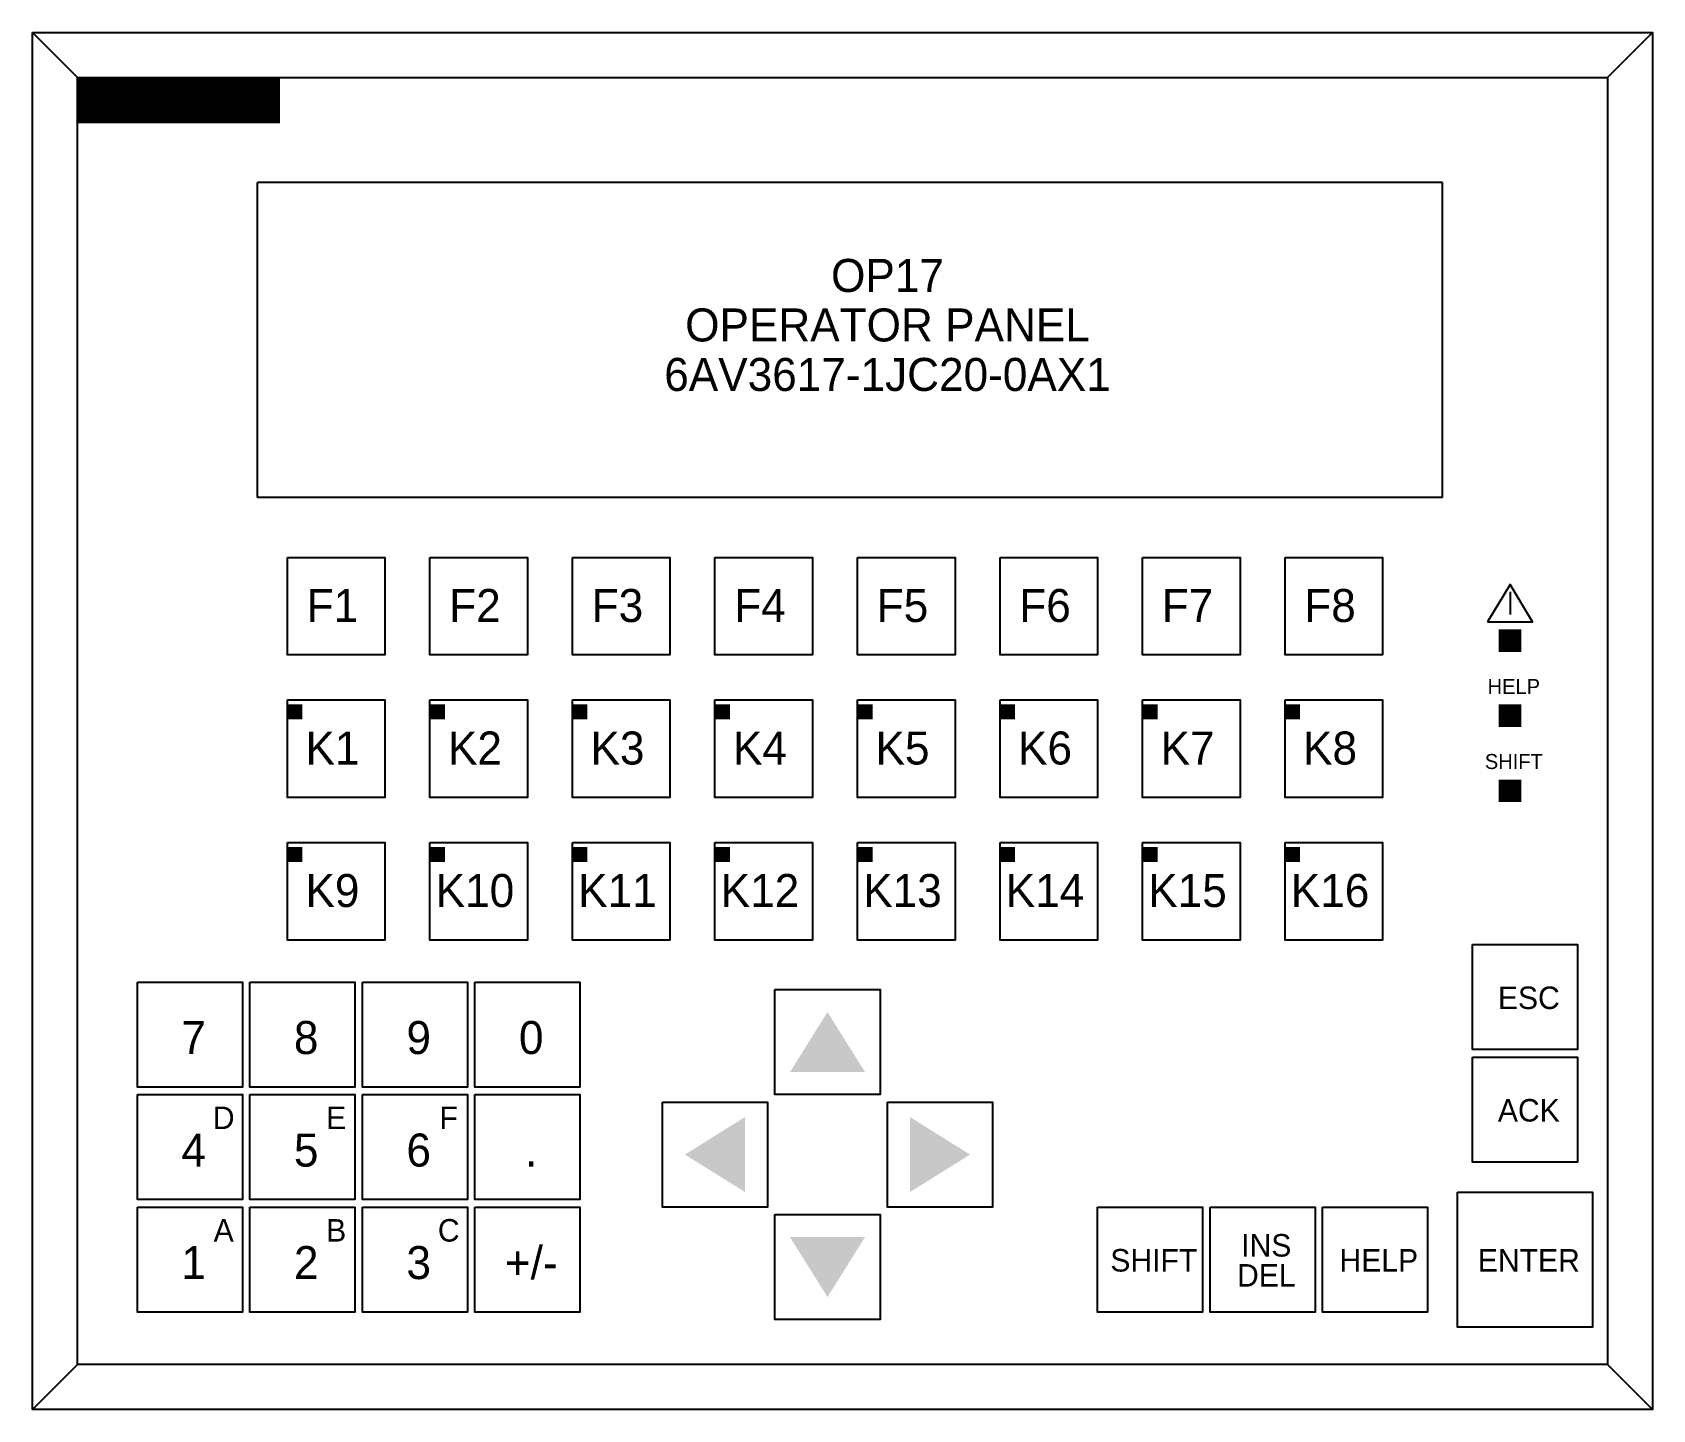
# Model space of a CAD drawing. Extents: x 0 to 108, y -92 to 0.
import ezdxf
from ezdxf.enums import TextEntityAlignment as Align

# ---------------------------------------------------------------- set-up
doc = ezdxf.new("R2010")
doc.units = 0
doc.header["$MEASUREMENT"] = 0
doc.linetypes.add('DASHED', pattern=[19.05, 12.7, -6.35])
for name, color, linetype in [('10', 8, 'DASHED'), ('12', 30, 'CONTINUOUS'), ('2', 62, 'CONTINUOUS'), ('3', 30, 'CONTINUOUS')]:
    doc.layers.add(name, color=color, linetype=linetype)

# ---------------------------------------------------------------- blocks, each defined once
blk = doc.blocks.new('ATT_TEXT', base_point=(145, 228))

msp = doc.modelspace()

# ---------------------------------------------------------------- linework, layer by layer
at = {"layer": '2'}
msp.add_lwpolyline([(0, 0), (108, 0), (108, -91.8), (0, -91.8)], close=True, dxfattribs=at)
at = {"layer": '3'}
for p, q in [((0, 0), (3, -3)), ((105, -3), (108, 0)), ((94, -10), (15, -10)), ((15, -31), (15, -10)), ((94, -31), (94, -10)), ((94, -31), (15, -31)), ((98.5, -37.3), (98.5, -38.8)), ((3, -88.8), (0, -91.8)), ((105, -88.8), (108, -91.8))]:
    msp.add_line(p, q, dxfattribs=at)
for points, const_width in [([(3, -4.55), (16.5, -4.55)], 3), ([(98.5, -41.3), (98.5, -39.8)], 1.5), ([(98.5, -46.3), (98.5, -44.8)], 1.5), ([(17, -45.3), (18, -45.3)], 1), ([(26.5, -45.3), (27.5, -45.3)], 1), ([(36, -45.3), (37, -45.3)], 1), ([(45.5, -45.3), (46.5, -45.3)], 1), ([(55, -45.3), (56, -45.3)], 1), ([(64.5, -45.3), (65.5, -45.3)], 1), ([(74, -45.3), (75, -45.3)], 1), ([(83.5, -45.3), (84.5, -45.3)], 1), ([(98.5, -51.3), (98.5, -49.8)], 1.5), ([(17, -54.8), (18, -54.8)], 1), ([(26.5, -54.8), (27.5, -54.8)], 1), ([(36, -54.8), (37, -54.8)], 1), ([(45.5, -54.8), (46.5, -54.8)], 1), ([(55, -54.8), (56, -54.8)], 1), ([(64.5, -54.8), (65.5, -54.8)], 1), ([(74, -54.8), (75, -54.8)], 1), ([(83.5, -54.8), (84.5, -54.8)], 1)]:
    msp.add_lwpolyline(points, dxfattribs=dict(at, const_width=const_width))
for points in [[(3, -3), (105, -3), (105, -88.8), (3, -88.8)], [(17, -35), (23.5, -35), (23.5, -41.5), (17, -41.5)], [(26.5, -35), (33, -35), (33, -41.5), (26.5, -41.5)], [(36, -35), (42.5, -35), (42.5, -41.5), (36, -41.5)], [(45.5, -35), (52, -35), (52, -41.5), (45.5, -41.5)], [(55, -35), (61.5, -35), (61.5, -41.5), (55, -41.5)], [(64.5, -35), (71, -35), (71, -41.5), (64.5, -41.5)], [(74, -35), (80.5, -35), (80.5, -41.5), (74, -41.5)], [(83.5, -35), (90, -35), (90, -41.5), (83.5, -41.5)], [(17, -44.5), (23.5, -44.5), (23.5, -51), (17, -51)], [(26.5, -44.5), (33, -44.5), (33, -51), (26.5, -51)], [(36, -44.5), (42.5, -44.5), (42.5, -51), (36, -51)], [(45.5, -44.5), (52, -44.5), (52, -51), (45.5, -51)], [(55, -44.5), (61.5, -44.5), (61.5, -51), (55, -51)], [(64.5, -44.5), (71, -44.5), (71, -51), (64.5, -51)], [(74, -44.5), (80.5, -44.5), (80.5, -51), (74, -51)], [(83.5, -44.5), (90, -44.5), (90, -51), (83.5, -51)], [(17, -54), (23.5, -54), (23.5, -60.5), (17, -60.5)], [(26.5, -54), (33, -54), (33, -60.5), (26.5, -60.5)], [(36, -54), (42.5, -54), (42.5, -60.5), (36, -60.5)], [(45.5, -54), (52, -54), (52, -60.5), (45.5, -60.5)], [(55, -54), (61.5, -54), (61.5, -60.5), (55, -60.5)], [(64.5, -54), (71, -54), (71, -60.5), (64.5, -60.5)], [(74, -54), (80.5, -54), (80.5, -60.5), (74, -60.5)], [(83.5, -54), (90, -54), (90, -60.5), (83.5, -60.5)], [(96, -60.8), (103, -60.8), (103, -67.8), (96, -67.8)], [(7, -63.3), (14, -63.3), (14, -70.3), (7, -70.3)], [(14.5, -63.3), (21.5, -63.3), (21.5, -70.3), (14.5, -70.3)], [(22, -63.3), (29, -63.3), (29, -70.3), (22, -70.3)], [(29.5, -63.3), (36.5, -63.3), (36.5, -70.3), (29.5, -70.3)], [(49.5, -63.8), (56.5, -63.8), (56.5, -70.8), (49.5, -70.8)], [(96, -68.3), (103, -68.3), (103, -75.3), (96, -75.3)], [(7, -70.8), (14, -70.8), (14, -77.8), (7, -77.8)], [(14.5, -70.8), (21.5, -70.8), (21.5, -77.8), (14.5, -77.8)], [(22, -70.8), (29, -70.8), (29, -77.8), (22, -77.8)], [(29.5, -70.8), (36.5, -70.8), (36.5, -77.8), (29.5, -77.8)], [(42, -71.3), (49, -71.3), (49, -78.3), (42, -78.3)], [(57, -71.3), (64, -71.3), (64, -78.3), (57, -78.3)], [(95, -77.3), (104, -77.3), (104, -86.3), (95, -86.3)], [(7, -78.3), (14, -78.3), (14, -85.3), (7, -85.3)], [(14.5, -78.3), (21.5, -78.3), (21.5, -85.3), (14.5, -85.3)], [(22, -78.3), (29, -78.3), (29, -85.3), (22, -85.3)], [(29.5, -78.3), (36.5, -78.3), (36.5, -85.3), (29.5, -85.3)], [(49.5, -78.8), (56.5, -78.8), (56.5, -85.8), (49.5, -85.8)], [(71, -78.3), (78, -78.3), (78, -85.3), (71, -85.3)], [(78.5, -78.3), (85.5, -78.3), (85.5, -85.3), (78.5, -85.3)], [(86, -78.3), (93, -78.3), (93, -85.3), (86, -85.3)]]:
    msp.add_lwpolyline(points, close=True, dxfattribs=at)
msp.add_lwpolyline([(97, -39.3), (100, -39.3), (98.5, -36.8), (97, -39.3)], dxfattribs=at)
for points in [[(50.5, -69.3), (55.5, -69.3), (53, -65.3)], [(47.5, -77.3), (47.5, -72.3), (43.5, -74.8)], [(58.5, -72.3), (58.5, -77.3), (62.5, -74.8)], [(55.5, -80.3), (50.5, -80.3), (53, -84.3)]]:
    msp.add_solid(points, dxfattribs=at)

# ---------------------------------------------------------------- block references
at = {"layer": '10'}
ref = msp.add_blockref('ATT_TEXT', (57, -17.3), dxfattribs=at)
ref.add_attrib('TEXT', 'OP17', dxfattribs={"height": 2.2}).set_placement((57, -17.3), align=Align.CENTER)
ref = msp.add_blockref('ATT_TEXT', (57, -20.6), dxfattribs=at)
ref.add_attrib('TEXT', 'OPERATOR PANEL', dxfattribs={"height": 2.2}).set_placement((57, -20.6), align=Align.CENTER)
ref = msp.add_blockref('ATT_TEXT', (57, -23.9), dxfattribs=at)
ref.add_attrib('TEXT', '6AV3617-1JC20-0AX1', dxfattribs={"height": 2.2}).set_placement((57, -23.9), align=Align.CENTER)
at = {"layer": '12'}
ref = msp.add_blockref('ATT_TEXT', (20, -39.3), dxfattribs=at)
ref.add_attrib('TEXT', 'F1', dxfattribs={"layer": '10', "height": 2.2}).set_placement((20, -39.3), align=Align.CENTER)
ref = msp.add_blockref('ATT_TEXT', (29.5, -39.3), dxfattribs=at)
ref.add_attrib('TEXT', 'F2', dxfattribs={"layer": '10', "height": 2.2}).set_placement((29.5, -39.3), align=Align.CENTER)
ref = msp.add_blockref('ATT_TEXT', (39, -39.3), dxfattribs=at)
ref.add_attrib('TEXT', 'F3', dxfattribs={"layer": '10', "height": 2.2}).set_placement((39, -39.3), align=Align.CENTER)
ref = msp.add_blockref('ATT_TEXT', (48.5, -39.3), dxfattribs=at)
ref.add_attrib('TEXT', 'F4', dxfattribs={"layer": '10', "height": 2.2}).set_placement((48.5, -39.3), align=Align.CENTER)
ref = msp.add_blockref('ATT_TEXT', (58, -39.3), dxfattribs=at)
ref.add_attrib('TEXT', 'F5', dxfattribs={"layer": '10', "height": 2.2}).set_placement((58, -39.3), align=Align.CENTER)
ref = msp.add_blockref('ATT_TEXT', (67.5, -39.3), dxfattribs=at)
ref.add_attrib('TEXT', 'F6', dxfattribs={"layer": '10', "height": 2.2}).set_placement((67.5, -39.3), align=Align.CENTER)
ref = msp.add_blockref('ATT_TEXT', (77, -39.3), dxfattribs=at)
ref.add_attrib('TEXT', 'F7', dxfattribs={"layer": '10', "height": 2.2}).set_placement((77, -39.3), align=Align.CENTER)
ref = msp.add_blockref('ATT_TEXT', (86.5, -39.3), dxfattribs=at)
ref.add_attrib('TEXT', 'F8', dxfattribs={"layer": '10', "height": 2.2}).set_placement((86.5, -39.3), align=Align.CENTER)
ref = msp.add_blockref('ATT_TEXT', (98.75, -44.1), dxfattribs=at)
ref.add_attrib('TEXT', 'HELP', dxfattribs={"layer": '10', "height": 1}).set_placement((98.75, -44.1), align=Align.CENTER)
ref = msp.add_blockref('ATT_TEXT', (20, -48.8), dxfattribs=at)
ref.add_attrib('TEXT', 'K1', dxfattribs={"layer": '10', "height": 2.2}).set_placement((20, -48.8), align=Align.CENTER)
ref = msp.add_blockref('ATT_TEXT', (29.5, -48.8), dxfattribs=at)
ref.add_attrib('TEXT', 'K2', dxfattribs={"layer": '10', "height": 2.2}).set_placement((29.5, -48.8), align=Align.CENTER)
ref = msp.add_blockref('ATT_TEXT', (39, -48.8), dxfattribs=at)
ref.add_attrib('TEXT', 'K3', dxfattribs={"layer": '10', "height": 2.2}).set_placement((39, -48.8), align=Align.CENTER)
ref = msp.add_blockref('ATT_TEXT', (48.5, -48.8), dxfattribs=at)
ref.add_attrib('TEXT', 'K4', dxfattribs={"layer": '10', "height": 2.2}).set_placement((48.5, -48.8), align=Align.CENTER)
ref = msp.add_blockref('ATT_TEXT', (58, -48.8), dxfattribs=at)
ref.add_attrib('TEXT', 'K5', dxfattribs={"layer": '10', "height": 2.2}).set_placement((58, -48.8), align=Align.CENTER)
ref = msp.add_blockref('ATT_TEXT', (67.5, -48.8), dxfattribs=at)
ref.add_attrib('TEXT', 'K6', dxfattribs={"layer": '10', "height": 2.2}).set_placement((67.5, -48.8), align=Align.CENTER)
ref = msp.add_blockref('ATT_TEXT', (77, -48.8), dxfattribs=at)
ref.add_attrib('TEXT', 'K7', dxfattribs={"layer": '10', "height": 2.2}).set_placement((77, -48.8), align=Align.CENTER)
ref = msp.add_blockref('ATT_TEXT', (86.5, -48.8), dxfattribs=at)
ref.add_attrib('TEXT', 'K8', dxfattribs={"layer": '10', "height": 2.2}).set_placement((86.5, -48.8), align=Align.CENTER)
ref = msp.add_blockref('ATT_TEXT', (98.75, -49.1), dxfattribs=at)
ref.add_attrib('TEXT', 'SHIFT', dxfattribs={"layer": '10', "height": 1}).set_placement((98.75, -49.1), align=Align.CENTER)
ref = msp.add_blockref('ATT_TEXT', (20, -58.3), dxfattribs=at)
ref.add_attrib('TEXT', 'K9', dxfattribs={"layer": '10', "height": 2.2}).set_placement((20, -58.3), align=Align.CENTER)
ref = msp.add_blockref('ATT_TEXT', (29.5, -58.3), dxfattribs=at)
ref.add_attrib('TEXT', 'K10', dxfattribs={"layer": '10', "height": 2.2}).set_placement((29.5, -58.3), align=Align.CENTER)
ref = msp.add_blockref('ATT_TEXT', (39, -58.3), dxfattribs=at)
ref.add_attrib('TEXT', 'K11', dxfattribs={"layer": '10', "height": 2.2}).set_placement((39, -58.3), align=Align.CENTER)
ref = msp.add_blockref('ATT_TEXT', (48.5, -58.3), dxfattribs=at)
ref.add_attrib('TEXT', 'K12', dxfattribs={"layer": '10', "height": 2.2}).set_placement((48.5, -58.3), align=Align.CENTER)
ref = msp.add_blockref('ATT_TEXT', (58, -58.3), dxfattribs=at)
ref.add_attrib('TEXT', 'K13', dxfattribs={"layer": '10', "height": 2.2}).set_placement((58, -58.3), align=Align.CENTER)
ref = msp.add_blockref('ATT_TEXT', (67.5, -58.3), dxfattribs=at)
ref.add_attrib('TEXT', 'K14', dxfattribs={"layer": '10', "height": 2.2}).set_placement((67.5, -58.3), align=Align.CENTER)
ref = msp.add_blockref('ATT_TEXT', (77, -58.3), dxfattribs=at)
ref.add_attrib('TEXT', 'K15', dxfattribs={"layer": '10', "height": 2.2}).set_placement((77, -58.3), align=Align.CENTER)
ref = msp.add_blockref('ATT_TEXT', (86.5, -58.3), dxfattribs=at)
ref.add_attrib('TEXT', 'K16', dxfattribs={"layer": '10', "height": 2.2}).set_placement((86.5, -58.3), align=Align.CENTER)
ref = msp.add_blockref('ATT_TEXT', (99.75, -65.1), dxfattribs=at)
ref.add_attrib('TEXT', 'ESC', dxfattribs={"layer": '10', "height": 1.5}).set_placement((99.75, -65.1), align=Align.CENTER)
ref = msp.add_blockref('ATT_TEXT', (18.25, -68.1), dxfattribs=at)
ref.add_attrib('TEXT', '8', dxfattribs={"layer": '10', "height": 2.2}).set_placement((18.25, -68.1), align=Align.CENTER)
ref = msp.add_blockref('ATT_TEXT', (25.75, -68.1), dxfattribs=at)
ref.add_attrib('TEXT', '9', dxfattribs={"layer": '10', "height": 2.2}).set_placement((25.75, -68.1), align=Align.CENTER)
ref = msp.add_blockref('ATT_TEXT', (33.25, -68.1), dxfattribs=at)
ref.add_attrib('TEXT', '0', dxfattribs={"layer": '10', "height": 2.2}).set_placement((33.25, -68.1), align=Align.CENTER)
ref = msp.add_blockref('ATT_TEXT', (10.75, -68.1), dxfattribs=at)
ref.add_attrib('TEXT', '7', dxfattribs={"layer": '10', "height": 2.2}).set_placement((10.75, -68.1), align=Align.CENTER)
ref = msp.add_blockref('ATT_TEXT', (99.75, -72.6), dxfattribs=at)
ref.add_attrib('TEXT', 'ACK', dxfattribs={"layer": '10', "height": 1.5}).set_placement((99.75, -72.6), align=Align.CENTER)
ref = msp.add_blockref('ATT_TEXT', (12.75, -73.1), dxfattribs=at)
ref.add_attrib('TEXT', 'D', dxfattribs={"layer": '10', "height": 1.5}).set_placement((12.75, -73.1), align=Align.CENTER)
ref = msp.add_blockref('ATT_TEXT', (20.25, -73.1), dxfattribs=at)
ref.add_attrib('TEXT', 'E', dxfattribs={"layer": '10', "height": 1.5}).set_placement((20.25, -73.1), align=Align.CENTER)
ref = msp.add_blockref('ATT_TEXT', (27.75, -73.1), dxfattribs=at)
ref.add_attrib('TEXT', 'F', dxfattribs={"layer": '10', "height": 1.5}).set_placement((27.75, -73.1), align=Align.CENTER)
ref = msp.add_blockref('ATT_TEXT', (10.75, -75.6), dxfattribs=at)
ref.add_attrib('TEXT', '4', dxfattribs={"layer": '10', "height": 2.2}).set_placement((10.75, -75.6), align=Align.CENTER)
ref = msp.add_blockref('ATT_TEXT', (18.25, -75.6), dxfattribs=at)
ref.add_attrib('TEXT', '5', dxfattribs={"layer": '10', "height": 2.2}).set_placement((18.25, -75.6), align=Align.CENTER)
ref = msp.add_blockref('ATT_TEXT', (25.75, -75.6), dxfattribs=at)
ref.add_attrib('TEXT', '6', dxfattribs={"layer": '10', "height": 2.2}).set_placement((25.75, -75.6), align=Align.CENTER)
ref = msp.add_blockref('ATT_TEXT', (33.25, -75.6), dxfattribs=at)
ref.add_attrib('TEXT', '.', dxfattribs={"layer": '10', "height": 2.2}).set_placement((33.25, -75.6), align=Align.CENTER)
ref = msp.add_blockref('ATT_TEXT', (12.75, -80.6), dxfattribs=at)
ref.add_attrib('TEXT', 'A', dxfattribs={"layer": '10', "height": 1.5}).set_placement((12.75, -80.6), align=Align.CENTER)
ref = msp.add_blockref('ATT_TEXT', (20.25, -80.6), dxfattribs=at)
ref.add_attrib('TEXT', 'B', dxfattribs={"layer": '10', "height": 1.5}).set_placement((20.25, -80.6), align=Align.CENTER)
ref = msp.add_blockref('ATT_TEXT', (27.75, -80.6), dxfattribs=at)
ref.add_attrib('TEXT', 'C', dxfattribs={"layer": '10', "height": 1.5}).set_placement((27.75, -80.6), align=Align.CENTER)
ref = msp.add_blockref('ATT_TEXT', (10.75, -83.1), dxfattribs=at)
ref.add_attrib('TEXT', '1', dxfattribs={"layer": '10', "height": 2.2}).set_placement((10.75, -83.1), align=Align.CENTER)
ref = msp.add_blockref('ATT_TEXT', (18.25, -83.1), dxfattribs=at)
ref.add_attrib('TEXT', '2', dxfattribs={"layer": '10', "height": 2.2}).set_placement((18.25, -83.1), align=Align.CENTER)
ref = msp.add_blockref('ATT_TEXT', (25.75, -83.1), dxfattribs=at)
ref.add_attrib('TEXT', '3', dxfattribs={"layer": '10', "height": 2.2}).set_placement((25.75, -83.1), align=Align.CENTER)
ref = msp.add_blockref('ATT_TEXT', (33.25, -83.1), dxfattribs=at)
ref.add_attrib('TEXT', '+/-', dxfattribs={"layer": '10', "height": 2.2}).set_placement((33.25, -83.1), align=Align.CENTER)
ref = msp.add_blockref('ATT_TEXT', (82.25, -81.6), dxfattribs=at)
ref.add_attrib('TEXT', 'INS', dxfattribs={"layer": '10', "height": 1.5}).set_placement((82.25, -81.6), align=Align.CENTER)
ref = msp.add_blockref('ATT_TEXT', (74.75, -82.6), dxfattribs=at)
ref.add_attrib('TEXT', 'SHIFT', dxfattribs={"layer": '10', "height": 1.5}).set_placement((74.75, -82.6), align=Align.CENTER)
ref = msp.add_blockref('ATT_TEXT', (89.75, -82.6), dxfattribs=at)
ref.add_attrib('TEXT', 'HELP', dxfattribs={"layer": '10', "height": 1.5}).set_placement((89.75, -82.6), align=Align.CENTER)
ref = msp.add_blockref('ATT_TEXT', (99.75, -82.6), dxfattribs=at)
ref.add_attrib('TEXT', 'ENTER', dxfattribs={"layer": '10', "height": 1.5}).set_placement((99.75, -82.6), align=Align.CENTER)
ref = msp.add_blockref('ATT_TEXT', (82.25, -83.6), dxfattribs=at)
ref.add_attrib('TEXT', 'DEL', dxfattribs={"layer": '10', "height": 1.5}).set_placement((82.25, -83.6), align=Align.CENTER)

doc.saveas('drawing.dxf')
